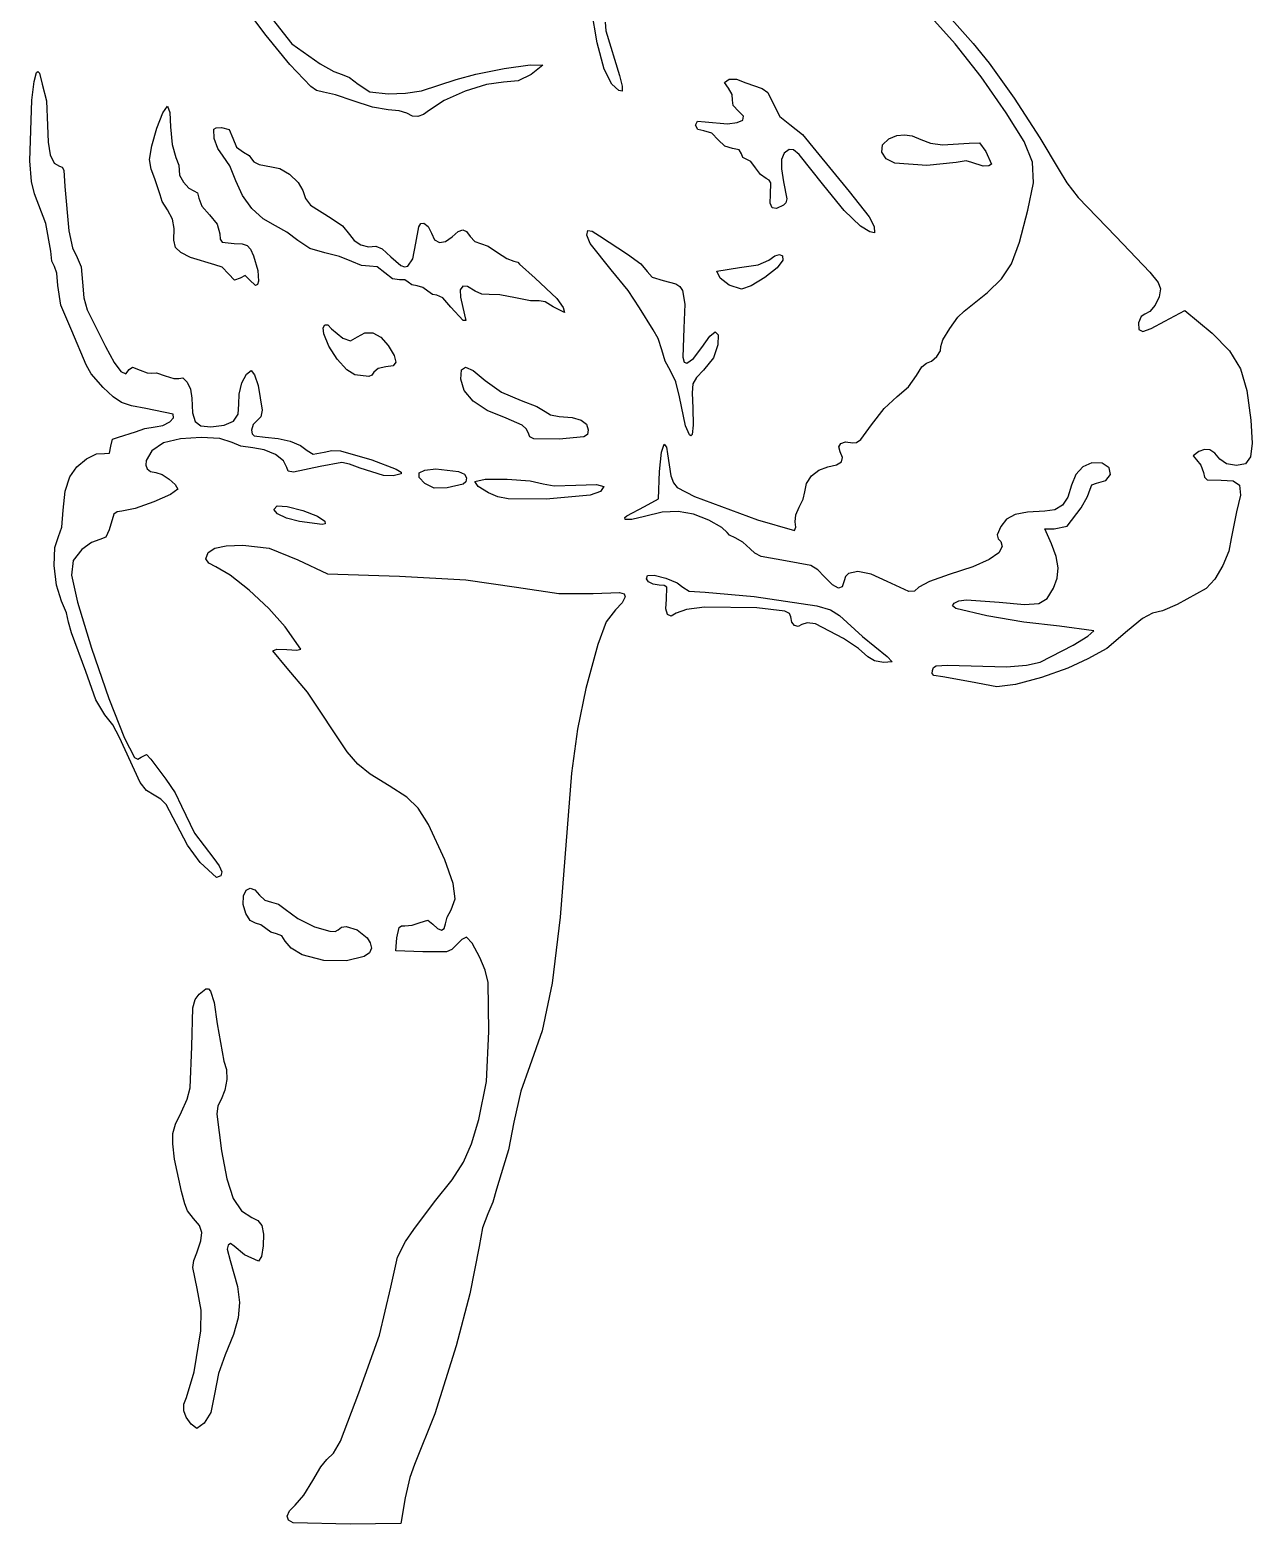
# Model space of a CAD drawing. Extents: x 17 to 207, y -112 to 170.
# Drawn here: x 76.3 to 174.2, y -111.7 to 8.1 of the extents above; entities that cross this region are included whole.
import ezdxf

# ---------------------------------------------------------------- set-up
doc = ezdxf.new("R2010")
doc.units = 0

msp = doc.modelspace()

# ---------------------------------------------------------------- linework, layer by layer
at = {"layer": 'Layer 1'}
for p, q in [((121.702546, 7.012814), (121.250284, 9.700827)), ((149.261531, 9.83745), (151.822991, 6.953816)), ((95.195336, 7.598242), (94.029428, 9.123653)), ((95.657684, 8.934268), (97.23654, 6.933101)), ((122.333767, 8.683881), (122.402705, 7.967403)), ((150.371355, 6.941253), (148.246801, 9.311619)), ((97.091223, 5.285487), (95.195336, 7.598242)), ((122.402705, 7.967403), (123.476374, 4.404672)), ((97.23654, 6.933101), (99.519122, 5.332594)), ((122.267316, 4.908092), (121.702546, 7.012814)), ((152.451289, 4.303399), (150.371355, 6.941253)), ((151.822991, 6.953816), (153.11043, 5.384671)), ((98.758666, 3.521598), (97.091223, 5.285487)), ((99.519122, 5.332594), (100.613619, 4.719931)), ((111.970779, 4.512469), (114.238112, 4.952352)), ((114.238112, 4.952352), (116.319089, 5.24265)), ((116.319089, 5.24265), (117.341594, 5.236917)), ((117.341594, 5.236917), (116.417592, 4.487871)), ((122.878288, 3.699116), (122.267316, 4.908092)), ((153.11043, 5.384671), (155.088657, 2.572919)), ((76.424948, 2.429116), (76.592451, 3.919818)), ((76.592451, 3.919818), (76.795159, 4.642155)), ((76.795159, 4.642155), (76.90551, 4.708731)), ((76.90551, 4.708731), (77.019618, 4.575472)), ((77.019618, 4.575472), (77.252373, 3.699116)), ((77.252373, 3.699116), (77.592753, 2.382662)), ((100.613619, 4.719931), (101.277575, 4.475227)), ((101.277575, 4.475227), (101.845606, 4.251051)), ((101.845606, 4.251051), (102.547135, 3.712042)), ((102.547135, 3.712042), (103.495889, 3.086394)), ((107.618653, 3.162725), (110.389204, 4.069448)), ((110.389204, 4.069448), (111.970779, 4.512469)), ((112.841787, 3.68912), (111.121298, 3.144694)), ((114.182714, 3.871921), (112.841787, 3.68912)), ((115.369632, 3.97242), (114.182714, 3.871921)), ((116.417592, 4.487871), (115.369632, 3.97242)), ((123.419371, 3.193425), (122.878288, 3.699116)), ((122.878288, 3.699116), (122.878288, 3.699116)), ((123.476374, 4.404672), (123.710359, 3.536699)), ((131.907675, 3.850768), (132.270542, 4.094453)), ((132.229815, 3.381278), (131.907675, 3.850768)), ((132.270542, 4.094453), (132.8683, 4.101124)), ((132.8683, 4.101124), (133.60183, 3.818129)), ((133.60183, 3.818129), (134.903554, 3.346338)), ((154.472279, 1.41512), (152.451289, 4.303399)), ((76.256795, -2.448693), (76.424948, 2.429116)), ((99.205368, 3.198507), (98.758666, 3.521598)), ((99.768341, 3.064116), (99.205368, 3.198507)), ((100.734479, 2.856859), (99.768341, 3.064116)), ((102.150494, 2.358561), (100.734479, 2.856859)), ((103.495889, 3.086394), (104.961467, 2.927831)), ((104.961467, 2.927831), (106.332289, 2.97316)), ((106.332289, 2.97316), (107.618653, 3.162725)), ((109.449426, 2.401201), (108.254348, 1.621199)), ((111.121298, 3.144694), (109.449426, 2.401201)), ((123.694043, 3.136118), (123.419371, 3.193425)), ((123.710359, 3.536699), (123.694043, 3.136118)), ((132.511712, 2.887879), (132.229815, 3.381278)), ((132.531496, 2.428665), (132.511712, 2.887879)), ((132.583779, 1.98971), (132.531496, 2.428665)), ((134.903554, 3.346338), (135.366565, 3.038399)), ((135.366565, 3.038399), (135.797905, 2.146894)), ((155.088657, 2.572919), (157.151241, -0.585464)), ((77.592753, 2.382662), (77.679649, 0.400023)), ((86.429554, 0.176986), (86.907926, 1.408882)), ((86.907926, 1.408882), (87.27289, 1.935227)), ((87.27289, 1.935227), (87.453912, 1.447297)), ((87.453912, 1.447297), (87.529204, 0.27418)), ((103.689348, 1.859003), (102.150494, 2.358561)), ((104.950819, 1.648687), (103.689348, 1.859003)), ((105.826582, 1.565276), (104.950819, 1.648687)), ((106.438093, 1.370783), (105.826582, 1.565276)), ((106.900579, 1.152898), (106.438093, 1.370783)), ((106.438093, 1.370783), (106.438093, 1.370783)), ((107.788242, 1.275283), (107.343807, 1.120124)), ((108.254348, 1.621199), (107.788242, 1.275283)), ((133.007086, 1.543813), (132.583779, 1.98971)), ((133.411901, 1.140278), (133.007086, 1.543813)), ((135.797905, 2.146894), (136.330927, 1.116698)), ((155.901314, -0.879044), (154.472279, 1.41512)), ((77.679649, 0.400023), (77.708882, -0.930869)), ((86.013595, -1.239753), (86.429554, 0.176986)), ((87.529204, 0.27418), (87.649316, -1.130479)), ((90.988111, 0.103453), (91.189916, 0.218088)), ((91.025221, -0.657605), (90.988111, 0.103453)), ((91.189916, 0.218088), (91.593204, 0.241894)), ((91.593204, 0.241894), (92.229467, 0.072998)), ((92.229467, 0.072998), (92.514841, -0.626842)), ((107.343807, 1.120124), (106.900579, 1.152898)), ((129.580315, 0.415912), (129.74178, 0.738069)), ((129.754964, 0.078053), (129.580315, 0.415912)), ((129.74178, 0.738069), (130.356427, 0.683882)), ((130.253413, -0.040328), (129.754964, 0.078053)), ((130.356427, 0.683882), (132.14904, 0.533179)), ((132.14904, 0.533179), (132.920186, 0.626792)), ((132.920186, 0.626792), (133.378265, 0.82251)), ((133.378265, 0.82251), (133.411901, 1.140278)), ((136.330927, 1.116698), (137.141619, 0.48342)), ((137.141619, 0.48342), (138.135749, -0.329761)), ((77.708882, -0.930869), (77.889907, -1.961143)), ((87.649316, -1.130479), (87.938094, -2.175029)), ((91.308956, -1.438859), (91.025221, -0.657605)), ((92.514841, -0.626842), (92.816016, -1.336187)), ((130.868855, -0.233298), (130.253413, -0.040328)), ((131.388807, -0.745884), (130.868855, -0.233298)), ((131.914333, -1.26301), (131.388807, -0.745884)), ((138.135749, -0.329761), (139.221227, -1.633247)), ((144.497423, -1.741574), (144.555919, -1.15592)), ((144.555919, -1.15592), (145.051518, -0.675328)), ((145.051518, -0.675328), (145.691622, -0.418644)), ((145.691622, -0.418644), (146.304715, -0.34262)), ((146.304715, -0.34262), (146.934541, -0.448296)), ((146.934541, -0.448296), (147.624842, -0.736712)), ((147.624842, -0.736712), (148.405036, -1.012792)), ((148.405036, -1.012792), (149.369718, -1.155586)), ((149.369718, -1.155586), (151.500961, -1.015999)), ((151.500961, -1.015999), (152.321202, -1.003877)), ((152.321202, -1.003877), (152.841517, -1.690848)), ((156.580454, -2.556777), (155.901314, -0.879044)), ((157.151241, -0.585464), (158.691749, -3.1945)), ((77.889907, -1.961143), (78.203946, -2.626478)), ((85.835871, -2.320627), (86.013595, -1.239753)), ((85.959715, -3.094569), (85.835871, -2.320627)), ((87.938094, -2.175029), (88.186218, -2.797442)), ((91.738495, -2.05404), (91.308956, -1.438859)), ((92.25984, -2.840481), (91.738495, -2.05404)), ((92.816016, -1.336187), (93.354452, -1.748732)), ((93.354452, -1.748732), (93.824718, -2.006906)), ((93.824718, -2.006906), (94.020315, -2.272085)), ((94.020315, -2.272085), (94.198116, -2.512131)), ((132.550154, -1.451439), (131.914333, -1.26301)), ((133.062141, -1.564713), (132.550154, -1.451439)), ((133.249204, -1.874773), (133.062141, -1.564713)), ((133.35955, -2.173752), (133.249204, -1.874773)), ((133.624848, -2.298106), (133.35955, -2.173752)), ((134.000331, -2.503984), (133.624848, -2.298106)), ((136.460457, -2.32921), (136.449834, -3.093684)), ((136.669366, -1.817874), (136.460457, -2.32921)), ((137.079366, -1.543359), (136.669366, -1.817874)), ((137.417895, -1.562051), (137.079366, -1.543359)), ((137.884837, -1.935973), (137.417895, -1.562051)), ((139.844616, -4.414773), (137.884837, -1.935973)), ((139.221227, -1.633247), (141.888848, -4.885999)), ((144.837709, -2.279493), (144.497423, -1.741574)), ((145.538455, -2.616876), (144.837709, -2.279493)), ((152.841517, -1.690848), (153.286982, -2.707413)), ((76.376484, -4.096366), (76.256795, -2.448693)), ((78.203946, -2.626478), (78.632219, -2.86255)), ((78.632219, -2.86255), (78.841075, -2.938421)), ((78.841075, -2.938421), (78.974206, -3.200102)), ((78.974206, -3.200102), (79.068213, -4.485328)), ((86.257466, -3.888598), (85.959715, -3.094569)), ((88.186218, -2.797442), (88.208587, -3.187106)), ((88.208587, -3.187106), (88.243433, -3.586735)), ((88.243433, -3.586735), (88.556121, -4.138527)), ((92.764291, -4.03349), (92.25984, -2.840481)), ((94.198116, -2.512131), (94.627456, -2.740436)), ((94.627456, -2.740436), (95.616387, -2.911629)), ((95.616387, -2.911629), (96.273585, -3.043469)), ((96.273585, -3.043469), (97.05721, -3.520791)), ((97.05721, -3.520791), (97.743779, -4.17204)), ((134.37559, -2.998977), (134.000331, -2.503984)), ((134.78475, -3.539753), (134.37559, -2.998977)), ((135.241741, -3.855719), (134.78475, -3.539753)), ((136.449834, -3.093684), (136.634688, -4.127612)), ((148.101714, -2.821043), (145.538455, -2.616876)), ((145.538455, -2.616876), (145.538455, -2.616876)), ((150.455241, -2.583038), (148.101714, -2.821043)), ((151.254317, -2.444671), (150.455241, -2.583038)), ((151.709267, -2.583038), (151.254317, -2.444671)), ((152.607714, -2.85577), (151.709267, -2.583038)), ((153.08156, -2.842649), (152.607714, -2.85577)), ((153.286982, -2.707413), (153.08156, -2.842649)), ((156.638936, -4.199923), (156.580454, -2.556777)), ((158.691749, -3.1945), (159.322848, -4.212878)), ((76.62823, -5.076781), (76.376484, -4.096366)), ((79.068213, -4.485328), (79.367538, -8.040101)), ((86.680799, -5.152812), (86.257466, -3.888598)), ((88.556121, -4.138527), (88.991923, -4.627357)), ((88.991923, -4.627357), (89.396107, -4.838106)), ((93.296139, -5.219212), (92.764291, -4.03349)), ((97.743779, -4.17204), (98.109806, -4.82566)), ((135.478233, -3.981375), (135.241741, -3.855719)), ((135.605201, -4.203212), (135.478233, -3.981375)), ((135.582728, -5.130375), (135.605201, -4.203212)), ((136.634688, -4.127612), (136.879014, -5.490487)), ((141.492367, -6.422039), (139.844616, -4.414773)), ((156.205998, -6.390328), (156.638936, -4.199923)), ((159.322848, -4.212878), (160.234752, -5.373513)), ((77.536136, -7.469557), (76.62823, -5.076781)), ((86.854054, -5.69343), (86.680799, -5.152812)), ((87.26816, -6.353131), (86.854054, -5.69343)), ((89.396107, -4.838106), (89.672162, -5.01139)), ((89.672162, -5.01139), (89.786982, -5.428007)), ((89.786982, -5.428007), (90.03569, -6.062862)), ((94.033895, -6.252957), (93.296139, -5.219212)), ((98.109806, -4.82566), (98.332013, -5.456764)), ((98.332013, -5.456764), (98.737465, -5.989664)), ((135.553807, -5.833689), (135.582728, -5.130375)), ((135.708761, -6.20434), (135.553807, -5.833689)), ((136.61583, -5.985339), (136.058975, -6.25175)), ((136.811371, -5.796165), (136.61583, -5.985339)), ((136.879014, -5.490487), (136.811371, -5.796165)), ((141.888848, -4.885999), (143.495964, -6.917844)), ((160.234752, -5.373513), (163.23494, -8.512498)), ((87.66675, -7.106661), (87.26816, -6.353131)), ((87.8027, -7.87287), (87.66675, -7.106661)), ((90.03569, -6.062862), (90.633649, -6.760858)), ((90.633649, -6.760858), (91.266672, -7.514098)), ((94.930162, -7.080728), (94.033895, -6.252957)), ((95.937544, -7.648531), (94.930162, -7.080728)), ((98.737465, -5.989664), (100.385256, -7.040342)), ((100.385256, -7.040342), (101.289506, -7.657845)), ((136.058975, -6.25175), (135.708761, -6.20434)), ((142.787872, -7.681213), (141.492367, -6.422039)), ((143.495964, -6.917844), (143.876695, -7.698335)), ((155.532043, -8.966978), (156.205998, -6.390328)), ((77.935046, -9.68976), (77.536136, -7.469557)), ((79.367538, -8.040101), (79.673909, -9.401911)), ((87.780822, -8.80584), (87.8027, -7.87287)), ((91.266672, -7.514098), (91.480315, -8.287595)), ((91.480315, -8.287595), (91.509638, -8.717181)), ((96.843053, -8.144364), (95.937544, -7.648531)), ((97.714937, -8.813234), (96.843053, -8.144364)), ((101.289506, -7.657845), (101.857325, -8.33546)), ((101.857325, -8.33546), (102.220972, -8.816666)), ((107.170536, -9.032098), (107.41301, -7.71599)), ((107.41301, -7.71599), (107.579686, -7.472807)), ((107.579686, -7.472807), (107.804244, -7.436752)), ((107.804244, -7.436752), (108.166219, -7.703466)), ((108.166219, -7.703466), (108.413649, -8.224773)), ((108.413649, -8.224773), (108.662212, -8.757789)), ((110.089631, -8.524323), (110.566429, -8.113616)), ((110.566429, -8.113616), (110.933592, -7.974184)), ((110.933592, -7.974184), (111.23589, -8.105489)), ((111.23589, -8.105489), (111.518093, -8.506995)), ((120.865037, -8.404371), (120.951388, -8.010735)), ((120.951388, -8.010735), (121.299135, -8.071127)), ((121.299135, -8.071127), (121.89438, -8.457211)), ((143.549115, -8.138497), (142.787872, -7.681213)), ((142.787872, -7.681213), (142.787872, -7.681213)), ((143.912361, -8.21783), (143.549115, -8.138497)), ((143.876695, -7.698335), (143.912361, -8.21783)), ((79.673909, -9.401911), (80.03301, -10.181194)), ((87.93039, -9.392972), (87.780822, -8.80584)), ((88.344764, -9.798614), (87.93039, -9.392972)), ((91.509638, -8.717181), (91.653784, -8.952504)), ((91.653784, -8.952504), (92.623606, -9.071439)), ((92.623606, -9.071439), (93.251777, -9.099423)), ((93.251777, -9.099423), (93.649701, -9.227621)), ((93.649701, -9.227621), (93.922633, -9.5224)), ((93.922633, -9.5224), (94.175828, -10.05013)), ((98.68217, -9.454256), (97.714937, -8.813234)), ((99.880259, -9.802903), (98.68217, -9.454256)), ((102.220972, -8.816666), (102.759739, -9.166485)), ((102.759739, -9.166485), (103.371916, -9.338768)), ((103.371916, -9.338768), (103.955791, -9.287368)), ((103.955791, -9.287368), (104.463141, -9.482796)), ((104.463141, -9.482796), (105.171596, -10.123084)), ((106.925472, -10.300174), (107.170536, -9.032098)), ((108.662212, -8.757789), (109.055584, -8.990964)), ((109.055584, -8.990964), (109.546983, -8.91593)), ((109.546983, -8.91593), (110.089631, -8.524323)), ((111.518093, -8.506995), (111.887966, -8.905634)), ((111.887966, -8.905634), (112.353036, -9.071439)), ((112.353036, -9.071439), (112.975681, -9.278696)), ((112.975681, -9.278696), (113.724402, -9.776995)), ((121.143526, -9.057078), (120.865037, -8.404371)), ((122.815793, -11.174983), (121.143526, -9.057078)), ((121.89438, -8.457211), (124.117187, -9.92979)), ((154.887549, -10.68187), (155.532043, -8.966978)), ((163.23494, -8.512498), (165.976135, -11.356205)), ((78.016962, -10.476691), (77.935046, -9.68976)), ((78.215871, -10.905884), (78.016962, -10.476691)), ((80.03301, -10.181194), (80.359067, -10.92801)), ((89.117303, -10.18712), (88.344764, -9.798614)), ((91.0604, -10.764773), (89.117303, -10.18712)), ((91.652, -10.968093), (91.0604, -10.764773)), ((94.175828, -10.05013), (94.527777, -11.226457)), ((101.058848, -10.093338), (99.880259, -9.802903)), ((102.042536, -10.514244), (101.058848, -10.093338)), ((102.810607, -10.834129), (102.042536, -10.514244)), ((105.171596, -10.123084), (105.959298, -10.827493)), ((106.532824, -10.892581), (106.925472, -10.300174)), ((113.724402, -9.776995), (114.449709, -10.275294)), ((114.449709, -10.275294), (115.016057, -10.48255)), ((115.016057, -10.48255), (115.336092, -10.551395)), ((115.336092, -10.551395), (115.469204, -10.716908)), ((115.469204, -10.716908), (116.725429, -11.853445)), ((124.117187, -9.92979), (125.182433, -10.687267)), ((125.182433, -10.687267), (125.705537, -11.308389)), ((134.581914, -10.787714), (135.442675, -10.399634)), ((135.442675, -10.399634), (135.927819, -10.050558)), ((135.927819, -10.050558), (136.315719, -9.936316)), ((136.582469, -10.410302), (136.110824, -11.006933)), ((136.315719, -9.936316), (136.552045, -10.0564)), ((136.552045, -10.0564), (136.582469, -10.410302)), ((154.094153, -11.898667), (154.887549, -10.68187)), ((78.41519, -11.429081), (78.215871, -10.905884)), ((78.498093, -12.442076), (78.41519, -11.429081)), ((80.359067, -10.92801), (80.473649, -12.154548)), ((92.172293, -11.489209), (91.652, -10.968093)), ((92.641696, -12.016107), (92.172293, -11.489209)), ((93.092445, -11.843934), (92.641696, -12.016107)), ((93.512844, -11.634095), (93.092445, -11.843934)), ((93.848233, -11.966164), (93.512844, -11.634095)), ((94.323885, -12.418977), (93.848233, -11.966164)), ((93.848233, -11.966164), (93.848233, -11.966164)), ((94.527777, -11.226457), (94.563764, -12.09424)), ((103.470803, -10.881641), (102.810607, -10.834129)), ((104.070227, -10.945617), (103.470803, -10.881641)), ((104.701258, -11.424016), (104.070227, -10.945617)), ((105.311492, -11.88661), (104.701258, -11.424016)), ((105.861364, -11.978639), (105.311492, -11.88661)), ((106.27939, -11.974003), (105.861364, -11.978639)), ((105.959298, -10.827493), (106.270752, -10.941088)), ((106.270752, -10.941088), (106.532824, -10.892581)), ((106.564009, -12.151274), (106.27939, -11.974003)), ((116.725429, -11.853445), (118.455055, -13.459508)), ((124.173311, -12.830354), (122.815793, -11.174983)), ((125.705537, -11.308389), (126.090885, -11.751217)), ((126.090885, -11.751217), (126.98964, -12.026193)), ((131.27797, -11.29154), (133.092119, -10.996957)), ((131.559219, -11.849847), (131.27797, -11.29154)), ((132.261427, -12.403073), (131.559219, -11.849847)), ((133.092119, -10.996957), (134.581914, -10.787714)), ((135.126684, -11.782276), (134.037928, -12.451985)), ((136.110824, -11.006933), (135.126684, -11.782276)), ((152.97349, -12.981036), (154.094153, -11.898667)), ((165.976135, -11.356205), (166.624541, -12.191704)), ((78.743996, -13.998503), (78.498093, -12.442076)), ((80.473649, -12.154548), (80.583132, -13.424403)), ((94.475802, -12.339146), (94.323885, -12.418977)), ((94.563764, -12.09424), (94.475802, -12.339146)), ((106.848689, -12.367978), (106.564009, -12.151274)), ((107.266859, -12.458106), (106.848689, -12.367978)), ((107.735666, -12.586224), (107.266859, -12.458106)), ((108.142086, -12.89428), (107.735666, -12.586224)), ((108.501335, -13.162571), (108.142086, -12.89428)), ((108.856726, -13.195129), (108.501335, -13.162571)), ((110.927914, -12.484854), (110.732392, -12.769256)), ((110.732392, -12.769256), (110.738655, -13.375328)), ((111.323269, -12.522936), (110.927914, -12.484854)), ((111.916504, -12.884318), (111.323269, -12.522936)), ((112.470667, -13.130765), (111.916504, -12.884318)), ((113.045392, -13.149946), (112.470667, -13.130765)), ((113.91171, -13.167489), (113.045392, -13.149946)), ((115.166936, -13.410013), (113.91171, -13.167489)), ((125.09005, -14.220358), (124.173311, -12.830354)), ((126.98964, -12.026193), (128.004774, -12.2922)), ((128.004774, -12.2922), (128.324416, -12.512087)), ((128.324416, -12.512087), (128.538428, -12.83567)), ((128.538428, -12.83567), (128.70852, -13.931241)), ((133.252433, -12.73172), (132.261427, -12.403073)), ((132.261427, -12.403073), (132.261427, -12.403073)), ((134.037928, -12.451985), (133.252433, -12.73172)), ((151.095306, -14.48068), (152.97349, -12.981036)), ((166.624541, -12.191704), (166.833649, -12.685182)), ((166.833649, -12.685182), (166.704057, -13.332509)), ((79.626982, -16.05929), (78.743996, -13.998503)), ((80.583132, -13.424403), (80.846357, -14.390115)), ((109.331798, -13.425698), (108.856726, -13.195129)), ((109.978783, -14.170066), (109.331798, -13.425698)), ((110.971066, -15.24183), (109.978783, -14.170066)), ((109.978783, -14.170066), (109.978783, -14.170066)), ((110.738655, -13.375328), (111.08195, -14.786439)), ((116.356114, -13.653338), (115.166936, -13.410013)), ((117.063639, -13.672847), (116.356114, -13.653338)), ((117.543436, -13.748955), (117.063639, -13.672847)), ((118.185102, -14.128382), (117.543436, -13.748955)), ((119.070854, -14.594952), (118.185102, -14.128382)), ((118.455055, -13.459508), (118.985092, -14.182966)), ((118.985092, -14.182966), (119.070854, -14.594952)), ((126.190629, -15.985884), (125.09005, -14.220358)), ((128.70852, -13.931241), (128.632969, -15.85355)), ((166.382275, -13.993892), (165.968791, -14.508596)), ((166.704057, -13.332509), (166.382275, -13.993892)), ((80.846357, -14.390115), (82.308864, -17.326439)), ((111.18597, -15.232568), (110.971066, -15.24183)), ((111.08195, -14.786439), (111.18597, -15.232568)), ((149.940236, -15.877754), (150.595887, -14.970171)), ((150.595887, -14.970171), (151.095306, -14.48068)), ((165.271652, -14.923141), (165.071242, -15.421439)), ((165.071242, -15.421439), (165.078505, -15.951158)), ((165.564092, -14.715884), (165.271652, -14.923141)), ((165.968791, -14.508596), (165.564092, -14.715884)), ((166.081479, -15.883386), (167.159452, -15.280328)), ((167.159452, -15.280328), (168.779088, -14.433662)), ((168.779088, -14.433662), (170.971608, -16.238021)), ((80.755871, -18.776779), (79.626982, -16.05929)), ((99.749766, -15.828512), (99.88038, -15.577427)), ((99.791526, -16.311427), (99.749766, -15.828512)), ((100.206493, -17.303968), (99.791526, -16.311427)), ((99.88038, -15.577427), (100.125397, -15.594318)), ((100.125397, -15.594318), (100.426847, -15.915328)), ((100.426847, -15.915328), (101.314572, -16.64016)), ((101.314572, -16.64016), (101.950078, -16.862004)), ((101.950078, -16.862004), (102.490744, -16.546913)), ((102.490744, -16.546913), (103.088525, -16.212426)), ((103.088525, -16.212426), (103.725401, -16.222121)), ((103.725401, -16.222121), (104.358945, -16.564245)), ((104.358945, -16.564245), (104.946729, -17.227041)), ((126.596022, -16.686991), (126.190629, -15.985884)), ((126.871753, -17.580016), (126.596022, -16.686991)), ((128.632969, -15.85355), (128.558133, -18.166745)), ((130.079098, -17.396995), (130.714047, -16.489642)), ((130.714047, -16.489642), (131.16154, -16.148384)), ((131.16154, -16.148384), (131.389404, -16.378514)), ((131.389404, -16.378514), (131.365467, -17.185328)), ((149.3963, -16.795672), (149.940236, -15.877754)), ((165.078505, -15.951158), (165.40154, -16.106068)), ((165.40154, -16.106068), (166.081479, -15.883386)), ((170.971608, -16.238021), (172.344514, -17.673821)), ((82.308864, -17.326439), (83.001263, -18.595877)), ((100.882829, -18.346426), (100.206493, -17.303968)), ((104.946729, -17.227041), (105.426243, -18.040818)), ((127.153248, -18.502184), (126.871753, -17.580016)), ((129.410516, -18.293932), (130.079098, -17.396995)), ((131.365467, -17.185328), (131.002522, -18.220907)), ((148.897575, -18.108336), (149.1969, -17.658583)), ((149.1969, -17.658583), (149.232027, -17.316166)), ((149.232027, -17.316166), (149.3963, -16.795672)), ((172.344514, -17.673821), (173.222608, -19.106052)), ((81.159836, -19.504951), (80.755871, -18.776779)), ((83.001263, -18.595877), (83.544309, -19.31969)), ((83.945904, -19.505489), (84.213948, -19.160884)), ((84.213948, -19.160884), (84.463474, -18.964058)), ((84.463474, -18.964058), (85.083709, -19.208325)), ((101.634476, -19.1927), (100.882829, -18.346426)), ((104.145691, -19.070386), (103.796033, -19.37255)), ((104.774955, -18.949217), (104.145691, -19.070386)), ((105.344366, -18.861689), (104.774955, -18.949217)), ((105.560125, -18.572295), (105.344366, -18.861689)), ((105.426243, -18.040818), (105.560125, -18.572295)), ((110.822951, -19.202388), (111.142935, -18.973016)), ((111.142935, -18.973016), (111.764113, -19.252966)), ((127.572499, -19.273349), (127.153248, -18.502184)), ((128.558133, -18.166745), (128.662892, -18.567322)), ((128.662892, -18.567322), (128.880291, -18.666995)), ((128.880291, -18.666995), (129.410516, -18.293932)), ((131.002522, -18.220907), (130.220404, -19.21064)), ((147.280938, -19.6445), (147.7063, -18.954135)), ((147.7063, -18.954135), (148.0744, -18.666995)), ((148.0744, -18.666995), (148.47607, -18.499711)), ((148.47607, -18.499711), (148.897575, -18.108336)), ((173.222608, -19.106052), (173.745756, -20.851935)), ((82.131072, -20.606821), (81.159836, -19.504951)), ((83.544309, -19.31969), (83.945904, -19.505489)), ((85.083709, -19.208325), (85.662661, -19.442658)), ((85.662661, -19.442658), (85.999574, -19.444009)), ((85.999574, -19.444009), (86.38866, -19.441804)), ((86.38866, -19.441804), (87.093044, -19.667586)), ((87.093044, -19.667586), (87.799066, -19.891726)), ((87.799066, -19.891726), (88.192094, -19.885574)), ((88.192094, -19.885574), (88.513434, -19.835142)), ((88.513434, -19.835142), (88.850322, -20.166586)), ((88.850322, -20.166586), (89.116669, -20.749432)), ((93.00747, -21.13157), (93.244298, -20.240049)), ((93.244298, -20.240049), (93.603601, -19.524618)), ((93.603601, -19.524618), (93.99406, -19.231439)), ((93.99406, -19.231439), (94.248051, -19.587652)), ((94.248051, -19.587652), (94.535052, -20.447941)), ((102.275375, -19.596691), (101.634476, -19.1927)), ((103.41637, -19.728927), (102.275375, -19.596691)), ((102.275375, -19.596691), (102.275375, -19.596691)), ((103.655357, -19.618599), (103.41637, -19.728927)), ((103.796033, -19.37255), (103.655357, -19.618599)), ((110.766801, -19.939083), (110.822951, -19.202388)), ((111.053088, -20.857475), (110.766801, -19.939083)), ((111.764113, -19.252966), (112.723843, -20.044239)), ((112.723843, -20.044239), (114.045706, -20.991257)), ((127.995439, -20.15656), (127.572499, -19.273349)), ((128.28581, -21.348106), (127.995439, -20.15656)), ((129.371761, -20.317346), (129.302436, -21.040273)), ((129.651178, -19.801831), (129.371761, -20.317346)), ((130.220404, -19.21064), (129.651178, -19.801831)), ((146.634261, -20.544954), (147.280938, -19.6445)), ((82.937521, -21.365132), (82.131072, -20.606821)), ((83.606697, -21.813783), (82.937521, -21.365132)), ((89.116669, -20.749432), (89.22639, -21.453206)), ((89.22639, -21.453206), (89.28398, -22.644798)), ((92.984436, -21.953021), (93.00747, -21.13157)), ((94.535052, -20.447941), (94.866982, -22.430654)), ((111.772156, -21.70209), (111.053088, -20.857475)), ((114.045706, -20.991257), (115.610315, -21.659087)), ((128.771565, -23.679036), (128.28581, -21.348106)), ((129.302436, -21.040273), (129.363487, -22.253701)), ((144.684451, -22.297473), (145.734072, -21.337184)), ((145.734072, -21.337184), (146.634261, -20.544954)), ((173.745756, -20.851935), (174.053819, -23.228694)), ((84.391754, -22.076628), (83.606697, -21.813783)), ((85.545848, -22.27752), (84.391754, -22.076628)), ((87.738639, -22.73345), (85.545848, -22.27752)), ((87.77229, -23.034741), (87.738639, -22.73345)), ((89.28398, -22.644798), (89.500926, -23.340711)), ((92.567308, -23.29672), (92.952368, -22.73588)), ((92.952368, -22.73588), (92.984436, -21.953021)), ((94.866982, -22.430654), (94.742628, -22.966742)), ((112.896111, -22.448841), (111.772156, -21.70209)), ((114.397062, -23.073641), (112.896111, -22.448841)), ((115.610315, -21.659087), (116.872529, -22.132158)), ((116.872529, -22.132158), (117.529339, -22.539592)), ((117.529339, -22.539592), (117.954048, -22.802616)), ((129.363487, -22.253701), (129.397055, -23.630554)), ((143.678501, -23.601933), (144.684451, -22.297473)), ((84.706982, -24.170328), (85.464564, -23.882525)), ((85.464564, -23.882525), (86.295205, -23.756986)), ((86.295205, -23.756986), (86.917802, -23.640655)), ((86.917802, -23.640655), (87.454421, -23.368524)), ((87.454421, -23.368524), (87.77229, -23.034741)), ((89.500926, -23.340711), (89.960227, -23.666319)), ((89.960227, -23.666319), (90.744881, -23.746995)), ((90.744881, -23.746995), (91.830924, -23.634203)), ((91.830924, -23.634203), (92.567308, -23.29672)), ((94.14467, -23.567738), (94.020315, -24.020355)), ((94.443649, -23.284602), (94.14467, -23.567738)), ((94.742628, -22.966742), (94.443649, -23.284602)), ((115.675808, -23.624193), (114.397062, -23.073641)), ((116.00236, -23.90615), (115.675808, -23.624193)), ((116.16079, -24.218814), (116.00236, -23.90615)), ((117.954048, -22.802616), (118.658228, -22.928438)), ((118.658228, -22.928438), (119.70689, -23.018224)), ((119.70689, -23.018224), (120.426095, -23.21889)), ((120.426095, -23.21889), (120.839944, -23.541566)), ((120.839944, -23.541566), (120.972538, -23.997382)), ((129.080164, -24.393619), (128.771565, -23.679036)), ((128.771565, -23.679036), (128.771565, -23.679036)), ((129.397055, -23.630554), (129.295637, -24.360659)), ((142.805169, -24.778284), (143.678501, -23.601933)), ((174.053819, -23.228694), (174.159373, -25.069074)), ((82.731427, -25.318211), (82.864789, -24.743716)), ((82.864789, -24.743716), (83.366427, -24.583643)), ((83.366427, -24.583643), (84.706982, -24.170328)), ((86.967898, -25.04866), (86.031972, -25.675007)), ((88.331613, -24.719169), (86.967898, -25.04866)), ((89.971015, -24.604435), (88.331613, -24.719169)), ((91.479755, -24.706141), (89.971015, -24.604435)), ((92.451479, -25.02597), (91.479755, -24.706141)), ((93.162077, -25.318609), (92.451479, -25.02597)), ((94.020315, -24.020355), (94.062968, -24.311162)), ((94.062968, -24.311162), (94.22462, -24.485877)), ((94.22462, -24.485877), (95.107091, -24.593662)), ((95.107091, -24.593662), (96.133813, -24.679915)), ((96.133813, -24.679915), (97.1153, -24.913038)), ((97.1153, -24.913038), (97.931255, -25.254577)), ((116.302009, -24.555788), (116.16079, -24.218814)), ((116.16079, -24.218814), (116.16079, -24.218814)), ((116.635047, -24.727985), (116.302009, -24.555788)), ((118.644043, -24.738724), (116.635047, -24.727985)), ((120.638441, -24.566014), (118.644043, -24.738724)), ((120.920017, -24.3608), (120.638441, -24.566014)), ((120.972538, -23.997382), (120.920017, -24.3608)), ((129.20085, -24.467432), (129.080164, -24.393619)), ((129.295637, -24.360659), (129.20085, -24.467432)), ((141.062645, -25.355775), (141.215082, -25.08779)), ((141.215082, -25.08779), (141.598025, -24.973306)), ((141.598025, -24.973306), (142.18254, -25.032997)), ((142.18254, -25.032997), (142.477247, -25.006751)), ((142.477247, -25.006751), (142.805169, -24.778284)), ((174.159373, -25.069074), (174.040042, -26.172801)), ((80.023341, -26.973812), (80.789929, -26.328968)), ((80.789929, -26.328968), (81.581671, -25.930113)), ((81.581671, -25.930113), (82.236592, -25.885731)), ((82.236592, -25.885731), (82.62798, -25.85849)), ((82.62798, -25.85849), (82.731427, -25.318211)), ((86.031972, -25.675007), (85.570125, -26.45691)), ((94.101245, -25.440328), (93.162077, -25.318609)), ((95.032073, -25.589846), (94.101245, -25.440328)), ((95.918559, -25.969992), (95.032073, -25.589846)), ((96.581711, -26.47816), (95.918559, -25.969992)), ((97.931255, -25.254577), (98.461381, -25.666078)), ((98.461381, -25.666078), (98.936963, -25.959455)), ((98.936963, -25.959455), (99.823645, -25.790848)), ((99.823645, -25.790848), (100.449454, -25.658793)), ((100.449454, -25.658793), (101.147411, -25.694296)), ((101.147411, -25.694296), (103.650446, -26.412725)), ((126.699408, -27.33737), (126.837039, -25.798264)), ((126.837039, -25.798264), (127.052186, -25.158106)), ((127.052186, -25.158106), (127.243585, -25.386089)), ((127.243585, -25.386089), (127.324112, -25.934217)), ((127.324112, -25.934217), (127.6015, -27.698106)), ((141.169647, -25.756586), (141.062645, -25.355775)), ((141.342997, -26.223436), (141.169647, -25.756586)), ((141.256202, -26.55567), (141.342997, -26.223436)), ((169.893065, -25.746624), (169.45062, -26.078105)), ((169.45062, -26.078105), (169.718694, -26.405754)), ((170.358414, -25.575254), (169.893065, -25.746624)), ((170.770506, -25.608727), (170.358414, -25.575254)), ((171.164829, -25.859555), (170.770506, -25.608727)), ((171.576873, -26.34025), (171.164829, -25.859555)), ((172.103252, -26.716632), (171.576873, -26.34025)), ((174.040042, -26.172801), (173.642158, -26.710161)), ((79.443882, -27.756159), (80.023341, -26.973812)), ((85.570125, -26.45691), (85.538681, -26.823217)), ((85.538681, -26.823217), (85.651794, -27.128837)), ((85.651794, -27.128837), (85.918147, -27.34058)), ((85.918147, -27.34058), (86.346417, -27.425254)), ((86.346417, -27.425254), (86.846944, -27.581509)), ((96.842538, -27.011742), (96.581711, -26.47816)), ((96.954627, -27.302613), (96.842538, -27.011742)), ((97.363986, -27.389965), (96.954627, -27.302613)), ((99.513051, -26.942795), (97.363986, -27.389965)), ((101.241972, -26.615004), (99.513051, -26.942795)), ((101.87111, -26.74371), (101.241972, -26.615004)), ((102.716135, -27.083906), (101.87111, -26.74371)), ((104.591321, -27.656175), (102.716135, -27.083906)), ((103.650446, -26.412725), (105.598655, -27.145578)), ((106.004543, -27.521858), (105.343365, -27.675702)), ((105.598655, -27.145578), (106.007069, -27.384267)), ((106.007069, -27.384267), (106.004543, -27.521858)), ((107.435402, -27.822339), (107.449197, -27.453779)), ((107.449197, -27.453779), (107.903956, -27.218368)), ((107.903956, -27.218368), (108.783083, -27.1375)), ((108.783083, -27.1375), (110.60017, -27.327428)), ((110.60017, -27.327428), (111.074133, -27.551655)), ((126.616982, -29.516633), (126.699408, -27.33737)), ((138.857116, -27.69098), (139.442201, -27.234683)), ((139.442201, -27.234683), (140.174878, -26.971807)), ((140.174878, -26.971807), (140.877438, -26.792168)), ((140.877438, -26.792168), (141.256202, -26.55567)), ((160.600318, -26.970932), (160.037975, -27.583563)), ((161.322146, -26.651841), (160.600318, -26.970932)), ((162.136444, -26.674909), (161.322146, -26.651841)), ((162.722301, -27.044077), (162.136444, -26.674909)), ((162.804366, -27.576373), (162.722301, -27.044077)), ((169.718694, -26.405754), (170.063008, -26.840475)), ((170.063008, -26.840475), (170.263445, -27.426919)), ((170.263445, -27.426919), (170.351838, -27.803148)), ((172.912052, -26.851439), (172.103252, -26.716632)), ((173.642158, -26.710161), (172.912052, -26.851439)), ((79.076176, -28.910155), (79.443882, -27.756159)), ((86.846944, -27.581509), (87.422275, -27.944962)), ((87.422275, -27.944962), (87.896485, -28.38152)), ((87.896485, -28.38152), (88.093649, -28.757088)), ((105.343365, -27.675702), (104.591321, -27.656175)), ((107.879171, -28.302654), (107.435402, -27.822339)), ((108.65145, -28.680007), (107.879171, -28.302654)), ((107.879171, -28.302654), (107.879171, -28.302654)), ((109.683649, -28.654726), (108.65145, -28.680007)), ((110.967652, -28.359081), (109.683649, -28.654726)), ((111.183796, -28.156414), (110.967652, -28.359081)), ((111.074133, -27.551655), (111.235871, -27.855473)), ((111.235871, -27.855473), (111.183796, -28.156414)), ((111.890432, -28.1408), (112.732943, -27.951154)), ((112.171904, -28.53039), (111.890432, -28.1408)), ((112.993305, -29.043572), (112.171904, -28.53039)), ((112.732943, -27.951154), (114.495955, -27.94014)), ((114.495955, -27.94014), (116.328796, -28.0778)), ((116.328796, -28.0778), (117.380797, -28.334178)), ((117.380797, -28.334178), (118.24197, -28.497917)), ((118.24197, -28.497917), (119.991353, -28.437077)), ((119.991353, -28.437077), (121.649969, -28.372166)), ((121.649969, -28.372166), (122.242538, -28.528234)), ((122.242538, -28.528234), (121.975283, -28.938887)), ((127.6015, -27.698106), (127.801664, -28.23556)), ((127.801664, -28.23556), (128.115118, -28.628575)), ((128.115118, -28.628575), (129.504925, -29.347949)), ((138.329204, -28.968106), (138.469494, -28.286765)), ((138.469494, -28.286765), (138.857116, -27.69098)), ((159.702136, -28.441112), (159.408089, -29.385989)), ((160.037975, -27.583563), (159.702136, -28.441112)), ((160.978196, -29.352099), (161.189204, -28.741256)), ((161.189204, -28.741256), (161.334631, -28.399583)), ((161.334631, -28.399583), (161.697204, -28.26255)), ((161.697204, -28.26255), (162.44266, -28.054848)), ((162.44266, -28.054848), (162.804366, -27.576373)), ((170.351838, -27.803148), (170.549151, -28.000214)), ((170.549151, -28.000214), (171.676382, -28.03014)), ((171.676382, -28.03014), (172.650067, -28.075105)), ((172.650067, -28.075105), (173.149135, -28.445928)), ((173.149135, -28.445928), (173.221798, -29.240915)), ((78.922967, -30.448982), (79.076176, -28.910155)), ((86.180663, -29.764174), (84.686927, -30.291872)), ((87.515681, -29.173743), (86.180663, -29.764174)), ((88.093649, -28.757088), (87.515681, -29.173743)), ((113.740701, -29.359884), (112.993305, -29.043572)), ((112.993305, -29.043572), (112.993305, -29.043572)), ((114.568069, -29.528624), (113.740701, -29.359884)), ((117.616004, -29.549681), (114.568069, -29.528624)), ((121.144314, -29.239565), (117.616004, -29.549681)), ((121.975283, -28.938887), (121.144314, -29.239565)), ((125.488093, -30.154653), (126.616982, -29.516633)), ((129.504925, -29.347949), (134.552233, -31.212697)), ((137.877553, -30.192866), (138.196532, -29.567109)), ((138.196532, -29.567109), (138.329204, -28.968106)), ((159.408089, -29.385989), (158.967451, -30.032013)), ((160.473712, -30.259901), (160.978196, -29.352099)), ((173.221798, -29.240915), (172.916269, -30.558372)), ((78.803344, -31.793874), (78.922967, -30.448982)), ((82.990482, -30.74678), (82.60851, -32.001995)), ((83.241779, -30.558945), (82.990482, -30.74678)), ((83.632802, -30.520328), (83.241779, -30.558945)), ((84.686927, -30.291872), (83.632802, -30.520328)), ((95.793598, -30.374466), (96.051048, -30.090899)), ((96.086181, -30.732926), (95.793598, -30.374466)), ((96.051048, -30.090899), (96.864159, -30.131078)), ((96.812836, -31.085396), (96.086181, -30.732926)), ((97.857601, -31.350993), (96.812836, -31.085396)), ((96.864159, -30.131078), (98.121408, -30.460571)), ((98.121408, -30.460571), (99.301742, -30.912371)), ((99.301742, -30.912371), (99.884106, -31.319469)), ((123.922983, -31.025704), (124.076982, -30.900086)), ((123.949039, -31.17689), (123.922983, -31.025704)), ((124.076982, -30.900086), (125.488093, -30.154653)), ((125.47556, -30.933304), (124.461096, -31.175207)), ((126.901781, -30.608812), (125.47556, -30.933304)), ((128.194133, -30.550787), (126.901781, -30.608812)), ((129.421756, -30.763473), (128.194133, -30.550787)), ((130.653793, -31.251114), (129.421756, -30.763473)), ((137.568836, -31.384295), (137.600561, -30.808848)), ((137.600561, -30.808848), (137.877553, -30.192866)), ((155.178981, -30.788707), (154.499301, -31.161973)), ((156.163374, -30.586765), (155.178981, -30.788707)), ((157.547129, -30.523433), (156.163374, -30.586765)), ((158.355404, -30.403167), (157.547129, -30.523433)), ((158.967451, -30.032013), (158.355404, -30.403167)), ((159.355553, -31.715426), (160.473712, -30.259901)), ((172.916269, -30.558372), (172.478093, -32.70645)), ((78.555325, -32.551538), (78.803344, -31.793874)), ((82.60851, -32.001995), (82.341146, -32.591314)), ((99.66729, -31.597772), (97.857601, -31.350993)), ((97.857601, -31.350993), (97.857601, -31.350993)), ((99.900318, -31.525415), (99.66729, -31.597772)), ((99.884106, -31.319469), (99.900318, -31.525415)), ((124.461096, -31.175207), (123.949039, -31.17689)), ((131.689525, -31.837145), (130.653793, -31.251114)), ((132.120315, -32.21987), (131.689525, -31.837145)), ((132.306847, -32.444668), (132.120315, -32.21987)), ((134.552233, -31.212697), (137.501399, -32.060895)), ((137.501399, -32.060895), (137.607985, -31.8085)), ((137.607985, -31.8085), (137.568836, -31.384295)), ((154.029684, -31.739274), (153.734836, -32.41816)), ((154.499301, -31.161973), (154.029684, -31.739274)), ((157.547911, -31.931439), (158.310224, -31.927093)), ((158.09236, -33.130884), (157.547911, -31.931439)), ((158.310224, -31.927093), (159.355553, -31.715426)), ((78.211395, -34.870329), (78.259436, -33.419549)), ((78.259436, -33.419549), (78.555325, -32.551538)), ((81.203489, -33.016354), (80.421836, -33.589184)), ((81.864076, -32.778106), (81.203489, -33.016354)), ((82.341146, -32.591314), (81.864076, -32.778106)), ((90.525393, -33.831374), (91.061987, -33.486752)), ((91.061987, -33.486752), (91.983246, -33.295291)), ((91.983246, -33.295291), (93.31121, -33.248881)), ((93.31121, -33.248881), (95.413467, -33.472951)), ((95.413467, -33.472951), (97.722665, -34.406952)), ((132.755315, -32.650965), (132.306847, -32.444668)), ((133.37036, -32.990464), (132.755315, -32.650965)), ((133.957382, -33.535534), (133.37036, -32.990464)), ((153.734836, -32.41816), (153.828454, -32.723411)), ((153.828454, -32.723411), (154.043998, -32.952463)), ((154.133649, -33.36033), (153.878115, -33.865153)), ((154.043998, -32.952463), (154.133649, -33.36033)), ((158.46811, -34.145347), (158.09236, -33.130884)), ((172.478093, -32.70645), (172.290229, -33.712709)), ((79.720641, -34.478964), (79.584138, -35.635296)), ((80.421836, -33.589184), (79.720641, -34.478964)), ((90.351427, -34.337271), (90.525393, -33.831374)), ((90.58381, -34.673345), (90.351427, -34.337271)), ((91.142521, -34.974218), (90.58381, -34.673345)), ((97.722665, -34.406952), (100.088093, -35.533893)), ((134.334004, -33.89551), (133.957382, -33.535534)), ((134.845567, -34.147438), (134.334004, -33.89551)), ((136.779604, -34.500113), (134.845567, -34.147438)), ((138.816585, -34.883332), (136.779604, -34.500113)), ((153.099449, -34.399236), (151.779549, -34.972123)), ((153.878115, -33.865153), (153.099449, -34.399236)), ((158.617769, -35.05511), (158.46811, -34.145347)), ((172.290229, -33.712709), (171.809665, -34.880743)), ((78.391567, -36.453077), (78.211395, -34.870329)), ((79.584138, -35.635296), (80.062827, -37.802899)), ((92.296827, -35.635923), (91.142521, -34.974218)), ((93.817532, -36.837139), (92.296827, -35.635923)), ((100.088093, -35.533893), (105.873649, -35.721458)), ((105.873649, -35.721458), (111.180304, -36.018518)), ((125.645617, -35.937669), (125.733962, -35.683697)), ((125.733962, -35.683697), (126.269113, -35.656313)), ((126.269113, -35.656313), (127.192294, -35.893377)), ((127.192294, -35.893377), (128.094222, -36.259606)), ((139.365647, -35.212706), (138.816585, -34.883332)), ((139.893675, -35.751204), (139.365647, -35.212706)), ((140.544766, -36.408903), (139.893675, -35.751204)), ((141.599009, -35.761454), (141.484576, -36.094217)), ((141.826413, -35.525979), (141.599009, -35.761454)), ((142.574878, -35.346208), (141.826413, -35.525979)), ((143.639449, -35.553523), (142.574878, -35.346208)), ((144.929603, -36.146541), (143.639449, -35.553523)), ((149.900315, -35.593357), (148.313377, -36.156373)), ((151.779549, -34.972123), (149.900315, -35.593357)), ((158.244481, -36.693206), (158.542753, -35.89334)), ((158.542753, -35.89334), (158.617769, -35.05511)), ((171.809665, -34.880743), (171.160949, -35.962432)), ((78.780315, -37.716995), (78.391567, -36.453077)), ((95.393259, -38.309056), (93.817532, -36.837139)), ((111.180304, -36.018518), (115.247318, -36.599)), ((115.247318, -36.599), (118.633373, -37.119382)), ((118.633373, -37.119382), (121.385652, -37.107931)), ((121.385652, -37.107931), (123.489768, -37.036441)), ((123.489768, -37.036441), (123.848277, -37.145908)), ((125.815927, -36.185086), (125.645617, -35.937669)), ((126.179465, -36.372632), (125.815927, -36.185086)), ((126.670799, -36.446995), (126.179465, -36.372632)), ((127.069277, -36.473793), (126.670799, -36.446995)), ((127.268182, -36.612525), (127.069277, -36.473793)), ((127.245449, -37.575827), (127.268182, -36.612525)), ((128.094222, -36.259606), (128.565619, -36.619715)), ((128.565619, -36.619715), (129.07366, -36.919054)), ((129.07366, -36.919054), (130.34757, -37.020612)), ((130.34757, -37.020612), (134.267603, -37.359627)), ((141.015231, -36.682774), (140.544766, -36.408903)), ((141.322643, -36.576613), (141.015231, -36.682774)), ((141.484576, -36.094217), (141.322643, -36.576613)), ((146.663466, -36.958533), (144.929603, -36.146541)), ((147.119474, -36.921102), (146.663466, -36.958533)), ((147.470314, -36.619461), (147.119474, -36.921102)), ((148.313377, -36.156373), (147.470314, -36.619461)), ((157.7376, -37.51778), (158.244481, -36.693206)), ((170.468626, -36.709659), (168.159896, -38.008305)), ((171.160949, -35.962432), (170.468626, -36.709659)), ((79.178954, -38.672035), (78.780315, -37.716995)), ((80.062827, -37.802899), (81.190582, -41.503645)), ((96.712634, -39.782862), (95.393259, -38.309056)), ((123.708972, -37.864858), (123.163449, -38.424724)), ((123.935871, -37.372006), (123.708972, -37.864858)), ((123.848277, -37.145908), (123.935871, -37.372006)), ((127.209097, -38.340203), (127.245449, -37.575827)), ((130.304487, -38.219096), (128.844345, -38.399742)), ((134.485182, -38.271646), (130.304487, -38.219096)), ((134.267603, -37.359627), (139.286621, -38.097487)), ((136.734841, -38.529714), (134.485182, -38.271646)), ((139.286621, -38.097487), (140.399058, -38.43137)), ((150.150834, -38.106971), (150.294727, -37.882095)), ((150.434945, -38.311708), (150.150834, -38.106971)), ((150.294727, -37.882095), (150.656328, -37.698544)), ((152.89751, -38.899308), (150.434945, -38.311708)), ((150.656328, -37.698544), (151.269322, -37.628042)), ((151.269322, -37.628042), (153.904826, -37.813769)), ((153.904826, -37.813769), (155.924462, -37.985954)), ((155.924462, -37.985954), (157.083157, -37.917994)), ((157.083157, -37.917994), (157.7376, -37.51778)), ((168.159896, -38.008305), (166.973806, -38.503137)), ((79.34476, -39.413546), (79.178954, -38.672035)), ((79.600089, -40.271106), (79.34476, -39.413546)), ((122.420614, -39.391645), (121.746797, -41.196851)), ((123.163449, -38.424724), (122.420614, -39.391645)), ((127.336324, -38.79526), (127.209097, -38.340203)), ((127.614229, -38.922456), (127.336324, -38.79526)), ((128.029914, -38.703249), (127.614229, -38.922456)), ((128.844345, -38.399742), (128.029914, -38.703249)), ((137.110611, -38.715722), (136.734841, -38.529714)), ((137.200315, -38.996675), (137.110611, -38.715722)), ((137.286922, -39.419249), (137.200315, -38.996675)), ((137.50625, -39.690176), (137.286922, -39.419249)), ((138.524503, -39.466254), (138.100127, -39.611158)), ((139.173173, -39.550649), (138.524503, -39.466254)), ((140.399058, -38.43137), (141.121065, -38.89056)), ((141.121065, -38.89056), (142.949213, -40.552002)), ((155.874411, -39.400821), (152.89751, -38.899308)), ((158.71976, -39.723369), (155.874411, -39.400821)), ((165.382728, -39.118475), (164.178931, -40.115884)), ((166.181755, -38.702007), (165.382728, -39.118475)), ((166.973806, -38.503137), (166.181755, -38.702007)), ((80.724666, -43.37874), (79.600089, -40.271106)), ((97.971249, -41.570683), (96.712634, -39.782862)), ((137.797564, -39.767974), (137.50625, -39.690176)), ((138.100127, -39.611158), (137.797564, -39.767974)), ((141.420806, -40.720774), (139.173173, -39.550649)), ((142.949213, -40.552002), (144.924769, -42.155701)), ((161.471427, -40.098668), (158.71976, -39.723369)), ((159.826417, -41.267866), (160.988873, -40.537357)), ((160.988873, -40.537357), (161.471427, -40.098668)), ((164.178931, -40.115884), (162.521242, -41.526995)), ((81.190582, -41.503645), (82.578369, -45.540839)), ((95.713649, -41.714757), (96.04526, -41.574122)), ((96.858794, -43.092482), (95.713649, -41.714757)), ((96.04526, -41.574122), (96.842538, -41.60407)), ((96.842538, -41.60407), (97.639764, -41.656729)), ((97.639764, -41.656729), (97.971249, -41.570683)), ((121.746797, -41.196851), (120.777402, -44.731616)), ((142.61871, -41.532377), (141.420806, -40.720774)), ((143.373204, -42.185814), (142.61871, -41.532377)), ((157.173035, -42.6061), (159.826417, -41.267866)), ((162.521242, -41.526995), (160.996291, -42.357603)), ((98.481434, -45.03114), (96.858794, -43.092482)), ((143.905731, -42.516254), (143.373204, -42.185814)), ((143.373204, -42.185814), (143.373204, -42.185814)), ((144.643204, -42.64959), (143.905731, -42.516254)), ((145.338893, -42.582658), (144.643204, -42.64959)), ((144.924769, -42.155701), (145.338893, -42.582658)), ((148.545623, -43.290884), (148.645019, -43.053904)), ((148.645019, -43.053904), (148.854934, -42.913733)), ((148.854934, -42.913733), (149.76576, -42.868623)), ((149.76576, -42.868623), (154.496255, -42.988948)), ((154.496255, -42.988948), (156.083149, -42.860709)), ((156.083149, -42.860709), (157.173035, -42.6061)), ((159.403145, -43.107359), (157.282991, -43.845987)), ((160.996291, -42.357603), (159.403145, -43.107359)), ((81.543232, -45.645566), (80.724666, -43.37874)), ((148.540978, -43.532627), (148.545623, -43.290884)), ((148.660823, -43.687858), (148.540978, -43.532627)), ((149.385734, -43.807463), (148.660823, -43.687858)), ((151.593649, -44.193938), (149.385734, -43.807463)), ((153.722516, -44.594553), (151.593649, -44.193938)), ((151.593649, -44.193938), (151.593649, -44.193938)), ((157.282991, -43.845987), (155.201043, -44.39966)), ((101.683357, -49.793368), (98.481434, -45.03114)), ((120.777402, -44.731616), (120.110017, -47.977258)), ((155.201043, -44.39966), (153.722516, -44.594553)), ((82.267905, -46.851456), (81.543232, -45.645566)), ((82.578369, -45.540839), (83.837153, -48.717791)), ((82.8915, -47.646412), (82.267905, -46.851456)), ((83.444331, -48.668572), (82.8915, -47.646412)), ((85.090259, -52.275792), (83.444331, -48.668572)), ((83.837153, -48.717791), (84.638057, -50.251535)), ((120.110017, -47.977258), (119.648101, -51.513565)), ((84.638057, -50.251535), (84.894872, -50.391167)), ((84.894872, -50.391167), (85.169866, -50.243033)), ((85.169866, -50.243033), (85.608437, -50.018109)), ((85.608437, -50.018109), (85.947453, -50.383439)), ((102.531021, -50.790269), (101.683357, -49.793368)), ((85.947453, -50.383439), (87.154814, -52.005088)), ((103.517802, -51.585451), (102.531021, -50.790269)), ((85.60496, -52.913162), (85.090259, -52.275792)), ((87.154814, -52.005088), (87.889318, -53.088835)), ((105.026982, -52.522119), (103.517802, -51.585451)), ((106.438093, -53.450489), (105.026982, -52.522119)), ((119.648101, -51.513565), (119.29511, -55.920328)), ((86.216665, -53.275765), (85.60496, -52.913162)), ((86.736166, -53.587824), (86.216665, -53.275765)), ((87.159099, -54.020655), (86.736166, -53.587824)), ((87.889318, -53.088835), (88.397585, -54.157258)), ((107.363177, -54.333661), (106.438093, -53.450489)), ((87.988061, -55.607767), (87.159099, -54.020655)), ((88.397585, -54.157258), (89.445985, -56.332101)), ((108.177161, -55.642029), (107.363177, -54.333661)), ((88.871417, -57.277105), (87.988061, -55.607767)), ((109.481237, -58.460124), (108.177161, -55.642029)), ((119.29511, -55.920328), (118.736074, -63.062621)), ((89.883686, -58.671995), (88.871417, -57.277105)), ((89.445985, -56.332101), (90.980991, -58.36536)), ((91.21738, -59.871439), (89.883686, -58.671995)), ((89.883686, -58.671995), (89.883686, -58.671995)), ((90.980991, -58.36536), (91.425052, -58.937275)), ((110.170371, -60.35387), (109.481237, -58.460124)), ((91.55235, -59.748311), (91.21738, -59.871439)), ((91.425052, -58.937275), (91.618539, -59.417591)), ((91.618539, -59.417591), (91.55235, -59.748311)), ((93.355459, -61.353106), (93.578797, -60.904718)), ((93.578797, -60.904718), (93.904459, -60.741566)), ((93.904459, -60.741566), (94.279319, -60.866545)), ((94.279319, -60.866545), (94.650255, -61.28255)), ((110.317116, -61.595408), (110.170371, -60.35387)), ((93.334513, -62.044391), (93.355459, -61.353106)), ((93.544069, -62.757412), (93.334513, -62.044391)), ((94.650255, -61.28255), (95.073675, -61.681189)), ((95.073675, -61.681189), (95.596685, -61.846995)), ((95.596685, -61.846995), (96.169699, -62.016667)), ((96.169699, -62.016667), (96.713348, -62.424591)), ((109.994025, -62.456877), (110.317116, -61.595408)), ((93.904675, -63.315085), (93.544069, -62.757412)), ((94.336876, -63.540328), (93.904675, -63.315085)), ((96.713348, -62.424591), (97.709283, -63.175407)), ((97.709283, -63.175407), (99.047943, -63.820194)), ((107.524796, -63.470958), (108.130959, -63.285616)), ((108.130959, -63.285616), (108.543685, -63.61856)), ((109.542538, -63.603123), (109.675162, -63.059474)), ((109.675162, -63.059474), (109.994025, -62.456877)), ((118.736074, -63.062621), (118.094051, -68.339263)), ((94.765657, -63.664682), (94.336876, -63.540328)), ((95.149204, -63.963662), (94.765657, -63.664682)), ((95.547403, -64.262641), (95.149204, -63.963662)), ((96.01141, -64.386995), (95.547403, -64.262641)), ((96.426953, -64.559468), (96.01141, -64.386995)), ((96.708635, -64.97413), (96.426953, -64.559468)), ((99.047943, -63.820194), (100.277871, -64.182025)), ((100.277871, -64.182025), (100.71098, -64.201542)), ((100.71098, -64.201542), (100.947609, -64.083973)), ((100.947609, -64.083973), (101.212279, -63.85748)), ((101.212279, -63.85748), (101.584959, -63.796005)), ((101.584959, -63.796005), (102.477681, -64.071608)), ((102.477681, -64.071608), (103.272433, -64.71777)), ((105.646307, -64.716913), (105.825302, -63.894722)), ((105.825302, -63.894722), (106.010887, -63.756396)), ((106.010887, -63.756396), (106.296982, -63.745504)), ((106.296982, -63.745504), (106.890485, -63.691278)), ((106.890485, -63.691278), (107.524796, -63.470958)), ((108.543685, -63.61856), (108.894553, -63.972351)), ((108.894553, -63.972351), (109.216264, -64.087113)), ((109.216264, -64.087113), (109.451399, -63.963738)), ((109.451399, -63.963738), (109.542538, -63.603123)), ((97.184881, -65.542095), (96.708635, -64.97413)), ((98.068209, -66.083094), (97.184881, -65.542095)), ((103.272433, -64.71777), (103.52265, -65.119495)), ((103.615871, -65.541481), (103.461256, -65.920028)), ((103.52265, -65.119495), (103.615871, -65.541481)), ((105.560077, -65.752414), (105.646307, -64.716913)), ((107.728427, -65.845802), (105.560077, -65.752414)), ((109.63122, -65.823368), (107.728427, -65.845802)), ((110.064614, -65.64436), (109.63122, -65.823368)), ((110.395275, -65.304217), (110.064614, -65.64436)), ((110.843622, -64.855748), (110.395275, -65.304217)), ((111.221545, -64.669217), (110.843622, -64.855748)), ((111.676433, -65.145908), (111.221545, -64.669217)), ((112.309817, -66.291995), (111.676433, -65.145908)), ((99.796578, -66.537411), (98.068209, -66.083094)), ((98.068209, -66.083094), (98.068209, -66.083094)), ((101.60786, -66.568266), (99.796578, -66.537411)), ((103.036231, -66.221131), (101.60786, -66.568266)), ((103.461256, -65.920028), (103.036231, -66.221131)), ((112.736102, -67.29431), (112.309817, -66.291995)), ((112.956886, -68.287856), (112.736102, -67.29431)), ((89.497453, -69.661974), (89.819898, -69.214434)), ((89.819898, -69.214434), (90.358238, -68.798653)), ((90.358238, -68.798653), (90.563093, -68.812736)), ((90.563093, -68.812736), (90.73521, -68.991831)), ((90.73521, -68.991831), (91.011649, -69.896146)), ((113.016648, -72.215472), (112.956886, -68.287856)), ((118.094051, -68.339263), (117.303013, -72.169883)), ((89.222538, -73.426234), (89.317567, -70.321659)), ((89.317567, -70.321659), (89.497453, -69.661974)), ((91.011649, -69.896146), (91.248388, -71.613775)), ((91.248388, -71.613775), (91.782948, -74.585123)), ((112.837579, -76.236663), (113.016648, -72.215472)), ((117.303013, -72.169883), (116.296928, -74.97411)), ((89.102557, -76.722893), (89.222538, -73.426234)), ((91.782948, -74.585123), (91.995075, -75.26296)), ((91.995075, -75.26296), (92.025271, -76.077715)), ((116.296928, -74.97411), (115.594772, -76.991886)), ((92.025271, -76.077715), (91.881413, -76.914934)), ((112.215747, -79.271), (112.837579, -76.236663)), ((88.389166, -78.664674), (88.853174, -77.654858)), ((88.853174, -77.654858), (89.102557, -76.722893)), ((91.571374, -77.66016), (91.322337, -78.183257)), ((91.881413, -76.914934), (91.571374, -77.66016)), ((115.594772, -76.991886), (115.028342, -79.489637)), ((87.923173, -79.650198), (88.389166, -78.664674)), ((91.322337, -78.183257), (91.242222, -78.834674)), ((91.242222, -78.834674), (91.596377, -81.776964)), ((87.708567, -80.39229), (87.923173, -79.650198)), ((111.632329, -81.226214), (112.215747, -79.271)), ((115.028342, -79.489637), (114.585365, -81.690297)), ((87.698969, -81.214572), (87.708567, -80.39229)), ((87.847997, -82.440666), (87.698969, -81.214572)), ((110.999397, -82.693428), (111.632329, -81.226214)), ((88.399143, -85.032679), (87.847997, -82.440666)), ((91.596377, -81.776964), (92.022738, -84.014543)), ((114.585365, -81.690297), (114.188421, -83.023398)), ((110.087751, -84.098925), (110.999397, -82.693428)), ((114.188421, -83.023398), (113.624614, -84.857843)), ((92.022738, -84.014543), (92.547424, -85.593998)), ((108.668191, -85.868988), (110.087751, -84.098925)), ((113.624614, -84.857843), (113.337985, -85.896936)), ((88.66297, -86.02898), (88.399143, -85.032679)), ((88.872238, -86.586112), (88.66297, -86.02898)), ((92.547424, -85.593998), (93.208909, -86.59917)), ((107.002538, -88.075317), (108.668191, -85.868988)), ((113.337985, -85.896936), (112.929213, -86.823633)), ((89.368526, -87.206044), (88.872238, -86.586112)), ((89.839437, -87.755716), (89.368526, -87.206044)), ((93.208909, -86.59917), (94.04567, -87.113899)), ((94.04567, -87.113899), (94.503917, -87.378927)), ((94.503917, -87.378927), (94.847797, -87.775569)), ((112.929213, -86.823633), (112.523131, -87.942383)), ((90.031005, -88.317862), (89.839437, -87.755716)), ((89.953942, -89.009829), (90.031005, -88.317862)), ((94.847797, -87.775569), (94.976945, -88.453373)), ((94.976945, -88.453373), (94.949079, -89.41014)), ((106.34034, -89.05872), (107.002538, -88.075317)), ((112.523131, -87.942383), (112.242967, -89.443192)), ((89.618961, -89.948962), (89.953942, -89.009829)), ((92.126472, -89.341485), (92.054739, -89.651789)), ((92.054739, -89.651789), (92.302657, -90.566916)), ((92.326982, -89.222522), (92.126472, -89.341485)), ((92.610988, -89.434189), (92.326982, -89.222522)), ((93.453043, -90.119075), (92.610988, -89.434189)), ((94.949079, -89.41014), (94.801241, -90.264138)), ((105.712265, -90.302689), (106.34034, -89.05872)), ((112.242967, -89.443192), (111.500093, -93.253192)), ((89.31264, -91.135252), (89.386356, -90.583833)), ((89.386356, -90.583833), (89.618961, -89.948962)), ((92.302657, -90.566916), (92.883093, -92.660751)), ((94.570471, -90.633633), (93.453043, -90.119075)), ((94.801241, -90.264138), (94.570471, -90.633633)), ((105.167407, -92.700939), (105.712265, -90.302689)), ((89.651109, -92.808607), (89.31264, -91.135252)), ((89.976739, -94.552603), (89.651109, -92.808607)), ((92.883093, -92.660751), (93.040605, -93.93968)), ((104.247767, -96.5603), (105.167407, -92.700939)), ((111.500093, -93.253192), (110.405977, -97.406967)), ((89.948128, -96.210514), (89.976739, -94.552603)), ((93.040605, -93.93968), (92.948717, -95.170222)), ((92.948717, -95.170222), (92.578926, -96.511137)), ((89.427057, -99.490179), (89.948128, -96.210514)), ((92.578926, -96.511137), (91.902726, -98.121186)), ((102.604844, -101.186233), (104.247767, -96.5603)), ((91.902726, -98.121186), (91.37699, -99.634575)), ((110.405977, -97.406967), (108.688114, -102.854138)), ((88.799345, -101.544824), (89.427057, -99.490179)), ((91.37699, -99.634575), (91.043438, -101.279451)), ((88.590374, -102.099468), (88.799345, -101.544824)), ((91.043438, -101.279451), (90.749031, -102.753864)), ((101.129771, -105.058403), (102.604844, -101.186233)), ((88.578117, -102.614863), (88.590374, -102.099468)), ((88.769645, -103.131729), (88.578117, -102.614863)), ((90.749031, -102.753864), (90.223459, -103.603522)), ((108.688114, -102.854138), (107.0776, -106.920565)), ((89.172028, -103.690786), (88.769645, -103.131729)), ((89.628103, -104.033922), (89.172028, -103.690786)), ((89.172028, -103.690786), (89.172028, -103.690786)), ((90.223459, -103.603522), (89.628103, -104.033922)), ((100.571012, -106.021127), (101.129771, -105.058403)), ((99.554437, -107.111488), (100.040384, -106.524494)), ((100.040384, -106.524494), (100.571012, -106.021127)), ((98.922789, -108.203265), (99.554437, -107.111488)), ((107.0776, -106.920565), (106.688227, -107.96538)), ((98.205886, -109.383592), (98.922789, -108.203265)), ((106.688227, -107.96538), (106.323977, -109.601676)), ((97.514963, -110.183449), (98.205886, -109.383592)), ((106.323977, -109.601676), (105.977617, -111.659189)), ((96.8688, -111.060701), (97.055137, -110.643348)), ((96.960911, -111.395918), (96.8688, -111.060701)), ((97.055137, -110.643348), (97.514963, -110.183449)), ((97.336427, -111.609405), (96.960911, -111.395918)), ((101.903967, -111.700647), (97.336427, -111.609405)), ((97.336427, -111.609405), (97.336427, -111.609405)), ((105.977617, -111.659189), (101.903967, -111.700647))]:
    msp.add_line(p, q, dxfattribs=at)

doc.saveas('drawing.dxf')
